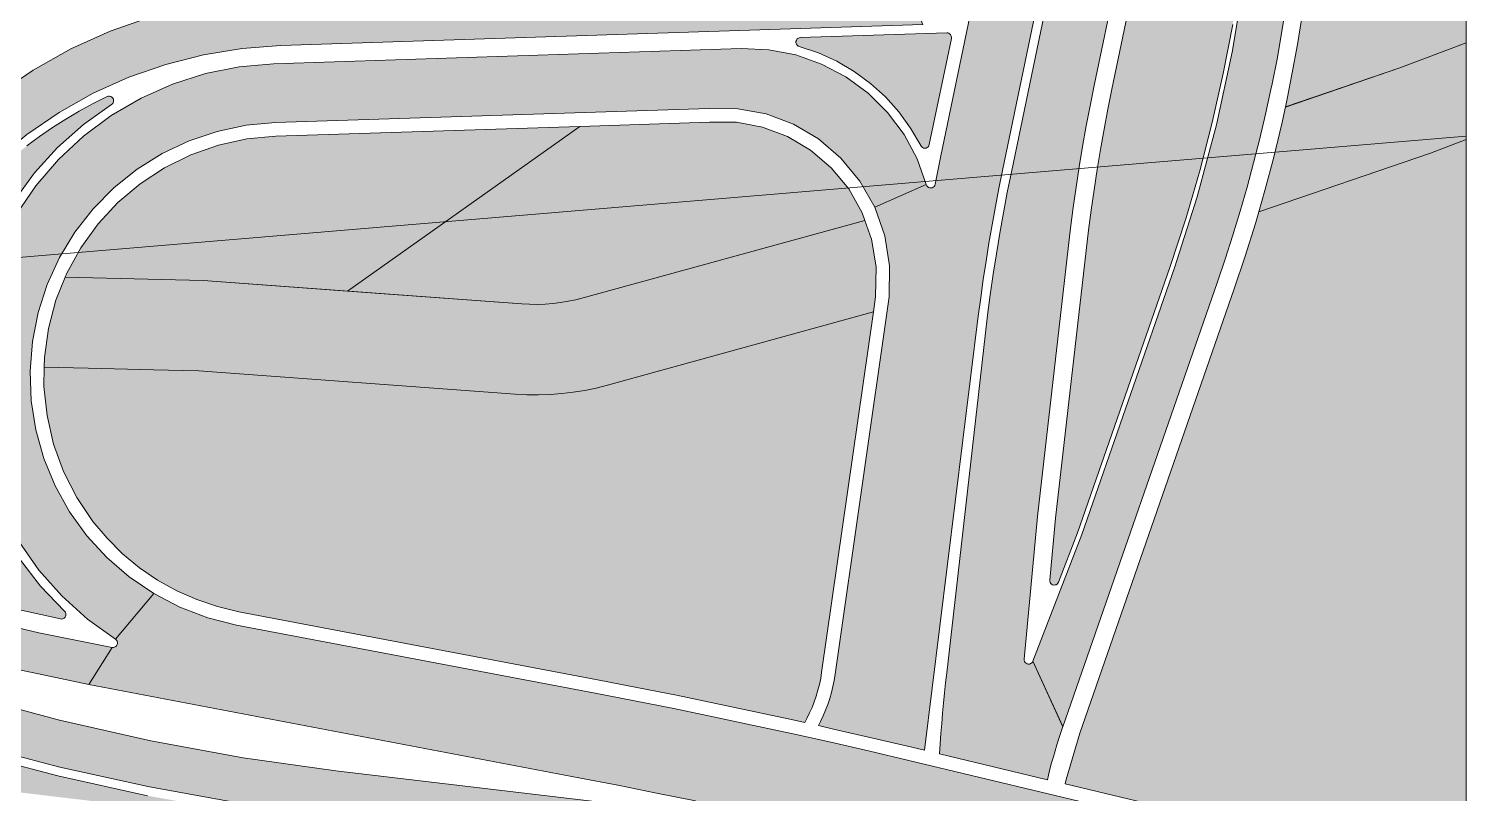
# Model space of a CAD drawing. Header units: metres. Extents: x 575893 to 576670, y 4390673 to 4391275.
# Drawn here: x 576498.7 to 576657.4, y 4391057.3 to 4391141.8 of the extents above; entities that cross this region are included whole.
import ezdxf

# ---------------------------------------------------------------- set-up
doc = ezdxf.new("R2010")
doc.units = ezdxf.units.M
for name, color, linetype, lineweight in [('HAT_HAVAI', 18, 'Continuous', 0), ('PL_KULTUREL_TESIS', 151, 'Continuous', 0), ('PL_PARK', 97, 'Continuous', 0), ('PL_PASIF_YESIL', 93, 'Continuous', 0), ('PL_SU_YUZEYI', 151, 'Continuous', 0), ('PL_TEKNIK_ALTYAPI', 9, 'Continuous', 0), ('PL_YOL', 18, 'Continuous', 0), ('R_KIR', 2, 'Continuous', 0)]:
    doc.layers.add(name, color=color, linetype=linetype, lineweight=lineweight)

msp = doc.modelspace()

# ---------------------------------------------------------------- hatches: boundary and pattern name
at = {"layer": 'PL_KULTUREL_TESIS'}
msp.add_hatch(color=256, dxfattribs=at).paths.add_polyline_path([(576657.38, 4391047.79), (576613.09, 4391058.38), (576613.21, 4391058.87), (576614.72, 4391063.99), (576631.77, 4391113.07), (576632.98, 4391116.66), (576634.1, 4391120.28), (576634.47, 4391121.55), (576653.45, 4391128.05), (576657.38, 4391129.54)])
at = {"layer": 'PL_PARK'}
for points in [[(576657.38, 4391140.24), (576650.05, 4391137.46), (576637.43, 4391133.13), (576637.64, 4391134.21), (576638.13, 4391136.73), (576638.77, 4391140.03), (576639.5, 4391144.65), (576643.01, 4391146.17), (576657.38, 4391150.74)], [(576328.48, 4391139.94), (576330.81, 4391139.71), (576338.13, 4391138.76), (576344.74, 4391137.69), (576351.26, 4391136.21), (576357.68, 4391134.31), (576363.97, 4391132.01), (576370.1, 4391129.32), (576376.05, 4391126.25), (576381.79, 4391122.81), (576387.3, 4391119.01), (576394.64, 4391113.59), (576393.67, 4391111.46), (576390.85, 4391107.49), (576388.09, 4391102.62), (576397.28, 4391098.08), (576398.16, 4391098.49), (576399.9, 4391101.57), (576401.13, 4391103.49), (576403.35, 4391107.17), (576410.42, 4391101.95), (576418.72, 4391096.09), (576427.24, 4391090.55), (576435.98, 4391085.36), (576444.91, 4391080.53), (576454.03, 4391076.05), (576463.33, 4391071.94), (576472.77, 4391068.2), (576482.36, 4391064.83), (576492.08, 4391061.86), (576501.9, 4391059.27), (576511.82, 4391057.07), (576521.83, 4391055.27), (576531.89, 4391053.87), (576561.18, 4391050.39), (576561.23, 4391050.38), (576561.27, 4391050.36), (576561.31, 4391050.33), (576561.35, 4391050.3), (576561.37, 4391050.26), (576561.39, 4391050.21), (576561.4, 4391050.16), (576561.4, 4391050.11), (576561.39, 4391050.06), (576561.37, 4391050.02), (576561.34, 4391049.98), (576561.3, 4391049.95), (576561.26, 4391049.92), (576561.22, 4391049.9), (576561.17, 4391049.89), (576561.12, 4391049.89), (576393.72, 4391069.81), (576389.74, 4391070.29), (576385.79, 4391070.82), (576381.84, 4391071.43), (576377.9, 4391072.09), (576373.98, 4391072.82), (576370.06, 4391073.61), (576366.16, 4391074.47), (576362.27, 4391075.38), (576332.35, 4391082.7), (576321.52, 4391085.35), (576318.9, 4391086.08), (576316.36, 4391086.99), (576313.89, 4391088.08), (576311.5, 4391089.34), (576309.21, 4391090.76), (576307.02, 4391092.34), (576304.95, 4391094.07), (576304.31, 4391094.69), (576302.01, 4391097.02), (576300.04, 4391099.63), (576298.41, 4391102.47), (576297.17, 4391105.49), (576296.31, 4391108.65), (576295.87, 4391111.89), (576295.85, 4391115.16), (576296.25, 4391118.4), (576297.05, 4391121.57), (576298.26, 4391124.61), (576299.85, 4391127.47), (576301.79, 4391130.1), (576304.05, 4391132.46), (576306.59, 4391134.52), (576309.37, 4391136.23), (576312.36, 4391137.57), (576314.58, 4391138.33), (576316.84, 4391138.95), (576319.13, 4391139.43), (576321.45, 4391139.77), (576323.79, 4391139.97), (576326.13, 4391140.02)]]:
    msp.add_hatch(color=256, dxfattribs=at).paths.add_polyline_path(points)
at = {"layer": 'PL_PASIF_YESIL'}
for points in [[(576633.13, 4391153.19), (576632.45, 4391147.71), (576631.6, 4391142.25), (576630.56, 4391136.82), (576629.35, 4391131.43), (576627.97, 4391126.08), (576626.41, 4391120.78), (576624.69, 4391115.53), (576614.47, 4391086.11), (576614.46, 4391086.1), (576612.37, 4391080.66), (576612.3, 4391080.55), (576612.21, 4391080.45), (576612.1, 4391080.38), (576611.98, 4391080.35), (576611.85, 4391080.34), (576611.72, 4391080.37), (576611.61, 4391080.43), (576611.51, 4391080.52), (576611.44, 4391080.63), (576611.41, 4391080.76), (576611.4, 4391080.89), (576612.04, 4391087.71), (576615.41, 4391117.29), (576615.68, 4391119.53), (576615.97, 4391121.76), (576616.29, 4391124), (576616.63, 4391126.23), (576617, 4391128.45), (576617.4, 4391130.68), (576617.82, 4391132.89), (576618.27, 4391135.1), (576621.02, 4391148.37), (576621.26, 4391149.28), (576621.6, 4391150.15), (576622.03, 4391150.97), (576622.55, 4391151.75), (576623.15, 4391152.47), (576623.83, 4391153.11), (576624.57, 4391153.68), (576625.37, 4391154.16), (576633.59, 4391158.2)], [(576600.15, 4391141.32), (576600.25, 4391141.28), (576600.35, 4391141.22), (576600.43, 4391141.15), (576600.49, 4391141.05), (576600.53, 4391140.95), (576600.55, 4391140.84), (576600.54, 4391140.72), (576598.1, 4391128.99), (576598.06, 4391128.86), (576597.98, 4391128.75), (576597.87, 4391128.67), (576597.75, 4391128.61), (576597.61, 4391128.6), (576597.48, 4391128.61), (576597.35, 4391128.67), (576597.25, 4391128.76), (576597.17, 4391128.87), (576596.05, 4391130.8), (576594.75, 4391132.6), (576593.26, 4391134.26), (576591.61, 4391135.75), (576589.82, 4391137.07), (576587.89, 4391138.19), (576585.87, 4391139.11), (576583.75, 4391139.82), (576583.63, 4391139.87), (576583.52, 4391139.97), (576583.44, 4391140.08), (576583.39, 4391140.22), (576583.39, 4391140.36), (576583.43, 4391140.5), (576583.5, 4391140.62), (576583.61, 4391140.71), (576583.73, 4391140.78), (576583.87, 4391140.8), (576600.03, 4391141.32)], [(576507.76, 4391134.3), (576507.88, 4391134.23), (576507.97, 4391134.13), (576508.04, 4391134.01), (576508.07, 4391133.88), (576508.07, 4391133.74), (576508.02, 4391133.61), (576507.95, 4391133.5), (576507.84, 4391133.41), (576504.74, 4391131.2), (576501.89, 4391128.67), (576499.32, 4391125.85), (576497.08, 4391122.76), (576495.18, 4391119.46), (576493.64, 4391115.97), (576493.25, 4391114.73), (576483.17, 4391115.32), (576495.84, 4391126.64), (576497.15, 4391127.77), (576498.5, 4391128.85), (576499.9, 4391129.89), (576501.32, 4391130.87), (576502.79, 4391131.81), (576504.28, 4391132.69), (576505.81, 4391133.51), (576507.36, 4391134.28), (576507.49, 4391134.33), (576507.63, 4391134.33)], [(576533.9, 4391112.81), (576517.95, 4391113.99), (576502.73, 4391114.35), (576502.91, 4391114.78), (576504.46, 4391117.6), (576506.35, 4391120.22), (576508.54, 4391122.58), (576511, 4391124.67), (576513.7, 4391126.43), (576516.59, 4391127.86), (576519.63, 4391128.93), (576522.78, 4391129.61), (576525.99, 4391129.92), (576559.52, 4391131)], [(576586.22, 4391070.69), (576586.12, 4391070.03), (576585.98, 4391069.37), (576585.82, 4391068.72), (576585.62, 4391068.08), (576585.41, 4391067.45), (576585.16, 4391066.82), (576584.89, 4391066.21), (576584.6, 4391065.61), (576584.35, 4391065.15), (576584.35, 4391065.15), (576583.22, 4391065.4), (576578.88, 4391066.34), (576574.54, 4391067.26), (576570.2, 4391068.16), (576565.84, 4391069.02), (576561.49, 4391069.86), (576521.9, 4391077.4), (576519.54, 4391077.96), (576517.25, 4391078.73), (576515.04, 4391079.71), (576512.92, 4391080.89), (576510.92, 4391082.25), (576509.06, 4391083.79), (576507.34, 4391085.5), (576505.78, 4391087.35), (576504, 4391090), (576502.54, 4391092.88), (576501.44, 4391095.91), (576500.72, 4391099.05), (576500.38, 4391102.26), (576500.41, 4391104.4), (576505.26, 4391104.29), (576512.46, 4391104.11), (576517.46, 4391103.99), (576552.4, 4391101.42), (576553.69, 4391101.36), (576554.97, 4391101.34), (576556.25, 4391101.39), (576557.53, 4391101.49), (576558.8, 4391101.64), (576560.07, 4391101.84), (576561.33, 4391102.1), (576562.57, 4391102.42), (576591.94, 4391110.5)], [(576475.96, 4391105.72), (576491.38, 4391104.82), (576491.38, 4391104.81), (576491.43, 4391101), (576491.9, 4391097.21), (576492.77, 4391093.5), (576494.03, 4391089.9), (576495.67, 4391086.46), (576497.67, 4391083.22), (576500, 4391080.2), (576502.65, 4391077.46), (576502.74, 4391077.35), (576502.79, 4391077.21), (576502.81, 4391077.07), (576502.78, 4391076.93), (576502.71, 4391076.8), (576502.61, 4391076.7), (576502.49, 4391076.63), (576502.35, 4391076.59), (576502.21, 4391076.6), (576495.7, 4391078.06), (576489.23, 4391079.69), (576482.82, 4391081.5), (576476.45, 4391083.48), (576470.14, 4391085.63), (576463.89, 4391087.96), (576457.71, 4391090.46), (576451.6, 4391093.12), (576451.48, 4391093.2), (576451.39, 4391093.3), (576451.33, 4391093.43), (576451.31, 4391093.57), (576451.33, 4391093.72), (576451.39, 4391093.85), (576451.48, 4391093.95), (576451.6, 4391094.03), (576451.74, 4391094.07), (576453.93, 4391094.47), (576456.1, 4391095.03), (576458.21, 4391095.74), (576460.27, 4391096.61), (576462.26, 4391097.63), (576464.17, 4391098.79), (576465.99, 4391100.09), (576467.71, 4391101.51), (576472.82, 4391106.07)]]:
    msp.add_hatch(color=256, dxfattribs=at).paths.add_polyline_path(points)
at = {"layer": 'PL_SU_YUZEYI'}
for points in [[(576657.38, 4391129.54), (576653.45, 4391128.05), (576634.47, 4391121.55), (576635.15, 4391123.92), (576636.13, 4391127.58), (576637.02, 4391131.27), (576637.43, 4391133.14), (576650.05, 4391137.46), (576657.38, 4391140.24)], [(576591.73, 4391118.54), (576592.23, 4391115.49), (576592.18, 4391112.19), (576591.94, 4391110.5), (576562.57, 4391102.42), (576561.33, 4391102.1), (576560.07, 4391101.84), (576558.8, 4391101.64), (576557.53, 4391101.49), (576556.25, 4391101.39), (576554.97, 4391101.34), (576553.69, 4391101.36), (576552.4, 4391101.42), (576517.46, 4391103.99), (576512.46, 4391104.11), (576505.26, 4391104.29), (576500.41, 4391104.4), (576500.43, 4391105.48), (576500.88, 4391108.67), (576501.7, 4391111.79), (576502.73, 4391114.35), (576517.95, 4391113.99), (576553.14, 4391111.4), (576553.99, 4391111.35), (576554.85, 4391111.34), (576555.7, 4391111.37), (576556.56, 4391111.44), (576557.4, 4391111.54), (576558.25, 4391111.68), (576559.09, 4391111.85), (576559.91, 4391112.06), (576591, 4391120.62)]]:
    msp.add_hatch(color=256, dxfattribs=at).paths.add_polyline_path(points)
at = {"layer": 'PL_TEKNIK_ALTYAPI'}
msp.add_hatch(color=256, dxfattribs=at).paths.add_polyline_path([(576576.82, 4391131.45), (576579.69, 4391130.92), (576582.45, 4391129.89), (576585.01, 4391128.38), (576587.29, 4391126.43), (576589.21, 4391124.1), (576590.7, 4391121.44), (576591, 4391120.62), (576559.91, 4391112.06), (576559.09, 4391111.85), (576558.25, 4391111.68), (576557.4, 4391111.54), (576556.56, 4391111.44), (576555.7, 4391111.37), (576554.85, 4391111.34), (576553.99, 4391111.35), (576553.14, 4391111.4), (576533.9, 4391112.81), (576559.52, 4391131), (576573.84, 4391131.47)])
at = {"layer": 'PL_YOL'}
for points in [[(576613.32, 4391239.68), (576613.63, 4391239.25), (576613.94, 4391238.82), (576614.26, 4391238.4), (576614.58, 4391237.98), (576614.91, 4391237.56), (576615.24, 4391237.15), (576615.58, 4391236.75), (576627.28, 4391222.93), (576628.35, 4391221.6), (576629.37, 4391220.22), (576630.32, 4391218.81), (576631.22, 4391217.35), (576632.04, 4391215.86), (576632.8, 4391214.33), (576633.5, 4391212.76), (576634.12, 4391211.17), (576634.72, 4391209.48), (576635.27, 4391207.78), (576635.78, 4391206.06), (576636.25, 4391204.33), (576636.67, 4391202.59), (576637.04, 4391200.84), (576637.38, 4391199.08), (576637.66, 4391197.31), (576638.61, 4391189.98), (576639.24, 4391182.61), (576639.56, 4391175.22), (576639.57, 4391167.82), (576639.26, 4391160.43), (576638.65, 4391153.06), (576637.72, 4391145.72), (576636.49, 4391138.43), (576635.95, 4391135.7), (576635.81, 4391135.06), (576635.22, 4391132.35), (576634.58, 4391129.66), (576633.9, 4391126.97), (576633.18, 4391124.3), (576632.42, 4391121.64), (576631.62, 4391118.99), (576630.77, 4391116.35), (576629.88, 4391113.73), (576612.85, 4391064.69), (576609.54, 4391071.93), (576614.93, 4391085.92), (576625.16, 4391115.37), (576627.67, 4391123.21), (576629.8, 4391131.16), (576631.55, 4391139.21), (576632.9, 4391147.33), (576633.87, 4391155.51), (576634.43, 4391163.73), (576634.6, 4391171.96), (576634.37, 4391180.19), (576633.74, 4391188.4), (576632.72, 4391196.57), (576632.45, 4391198.21), (576632.14, 4391199.85), (576631.79, 4391201.48), (576631.4, 4391203.09), (576630.97, 4391204.7), (576630.49, 4391206.3), (576629.98, 4391207.88), (576629.43, 4391209.45), (576628.88, 4391210.84), (576628.28, 4391212.2), (576627.62, 4391213.53), (576626.89, 4391214.83), (576626.12, 4391216.11), (576625.29, 4391217.34), (576624.4, 4391218.54), (576623.46, 4391219.7), (576611.58, 4391233.74), (576610.17, 4391235.51), (576613.02, 4391240.12)], [(576623.08, 4391219.37), (576624, 4391218.23), (576624.88, 4391217.05), (576625.7, 4391215.84), (576626.46, 4391214.58), (576626.92, 4391213.75), (576625.13, 4391209.74), (576622.96, 4391203.88), (576621.19, 4391197.89), (576619.83, 4391191.79), (576606.19, 4391126.14), (576605.79, 4391124.14), (576605.4, 4391122.14), (576605.04, 4391120.13), (576604.69, 4391118.11), (576604.37, 4391116.1), (576604.07, 4391114.08), (576603.78, 4391112.06), (576603.52, 4391110.03), (576597.56, 4391062.09), (576596.19, 4391062.42), (576591.87, 4391063.44), (576587.55, 4391064.43), (576585.87, 4391064.81), (576586.11, 4391065.27), (576586.4, 4391065.89), (576586.66, 4391066.52), (576586.9, 4391067.16), (576587.11, 4391067.81), (576587.3, 4391068.47), (576587.46, 4391069.13), (576587.6, 4391069.8), (576587.71, 4391070.48), (576593.69, 4391112.17), (576593.73, 4391115.6), (576593.19, 4391118.92), (576592.08, 4391122.07), (576597.77, 4391124.57), (576597.83, 4391124.44), (576597.91, 4391124.34), (576598.02, 4391124.26), (576598.14, 4391124.21), (576598.27, 4391124.2), (576598.41, 4391124.22), (576598.53, 4391124.28), (576598.63, 4391124.37), (576598.7, 4391124.48), (576598.75, 4391124.61), (576598.82, 4391124.98), (576598.89, 4391125.35), (576598.96, 4391125.72), (576599.04, 4391126.09), (576599.11, 4391126.46), (576599.19, 4391126.83), (576599.26, 4391127.2), (576599.34, 4391127.57), (576612.95, 4391193.1), (576614.41, 4391199.65), (576616.32, 4391206.09), (576618.65, 4391212.39), (576621.39, 4391218.52), (576622.32, 4391220.27)], [(576628.42, 4391210.64), (576628.96, 4391209.28), (576629.51, 4391207.72), (576630.02, 4391206.15), (576630.49, 4391204.57), (576630.92, 4391202.97), (576631.31, 4391201.36), (576631.43, 4391200.81), (576630.44, 4391197.6), (576628.82, 4391191.94), (576628.1, 4391189.37), (576627.41, 4391186.79), (576626.73, 4391184.21), (576626.08, 4391181.62), (576625.46, 4391179.02), (576624.86, 4391176.42), (576624.28, 4391173.82), (576623.72, 4391171.2), (576623.64, 4391170.83), (576623.29, 4391169.12), (576623.21, 4391167.86), (576623.48, 4391166.63), (576624.07, 4391165.51), (576624.96, 4391164.6), (576626.05, 4391163.98), (576627.28, 4391163.67), (576628.54, 4391163.72), (576629.74, 4391164.12), (576624, 4391153.99), (576623.03, 4391153.46), (576622.14, 4391152.83), (576621.33, 4391152.1), (576620.6, 4391151.28), (576619.97, 4391150.38), (576619.45, 4391149.41), (576619.05, 4391148.4), (576618.77, 4391147.34), (576616.31, 4391135.51), (576615.86, 4391133.28), (576615.43, 4391131.04), (576615.03, 4391128.79), (576614.66, 4391126.54), (576614.31, 4391124.29), (576613.99, 4391122.04), (576613.69, 4391119.77), (576613.42, 4391117.51), (576610.05, 4391087.92), (576608.58, 4391072.16), (576608.58, 4391072.03), (576608.62, 4391071.9), (576608.69, 4391071.79), (576608.79, 4391071.7), (576608.9, 4391071.64), (576609.03, 4391071.62), (576609.16, 4391071.62), (576609.29, 4391071.66), (576609.4, 4391071.73), (576609.49, 4391071.83), (576609.55, 4391071.95), (576612.85, 4391064.71), (576612.63, 4391064.05), (576612.41, 4391063.38), (576612.2, 4391062.71), (576611.99, 4391062.04), (576611.8, 4391061.37), (576611.61, 4391060.69), (576611.43, 4391060.01), (576611.26, 4391059.33), (576611.15, 4391058.84), (576599.22, 4391061.7), (576599.3, 4391062.82), (576599.38, 4391063.94), (576599.48, 4391065.06), (576599.57, 4391066.18), (576599.68, 4391067.3), (576599.79, 4391068.42), (576599.91, 4391069.54), (576600.03, 4391070.65), (576604.27, 4391107.85), (576604.54, 4391110.13), (576604.84, 4391112.4), (576605.16, 4391114.66), (576605.51, 4391116.93), (576605.89, 4391119.19), (576606.29, 4391121.44), (576606.72, 4391123.69), (576607.17, 4391125.94), (576616.87, 4391172.63), (576617.44, 4391175.3), (576618.03, 4391177.97), (576618.65, 4391180.63), (576619.29, 4391183.29), (576619.95, 4391185.94), (576620.64, 4391188.59), (576621.35, 4391191.23), (576622.09, 4391193.86), (576623.71, 4391199.52), (576624.85, 4391203.24), (576626.15, 4391206.9), (576627.61, 4391210.5), (576628.05, 4391211.47)], [(576331.36, 4391152.24), (576336.02, 4391151.53), (576340.63, 4391150.6), (576345.2, 4391149.45), (576349.71, 4391148.09), (576354.15, 4391146.52), (576358.51, 4391144.75), (576362.79, 4391142.77), (576366.96, 4391140.6), (576435.42, 4391102.89), (576427.86, 4391097.95), (576426.07, 4391099.02), (576426.01, 4391099.05), (576425.95, 4391099.06), (576425.88, 4391099.05), (576425.82, 4391099.03), (576425.77, 4391098.99), (576425.73, 4391098.94), (576425.7, 4391098.88), (576425.69, 4391098.82), (576425.7, 4391098.76), (576425.72, 4391098.7), (576425.75, 4391098.64), (576425.8, 4391098.6), (576426.49, 4391098.13), (576435.29, 4391092.69), (576444.31, 4391087.62), (576453.53, 4391082.93), (576462.93, 4391078.63), (576472.51, 4391074.71), (576482.24, 4391071.2), (576492.1, 4391068.1), (576502.09, 4391065.4), (576512.18, 4391063.12), (576522.35, 4391061.27), (576532.6, 4391059.83), (576568.32, 4391055.58), (576567.73, 4391050.62), (576532.01, 4391054.87), (576521.98, 4391056.26), (576512.02, 4391058.05), (576502.14, 4391060.24), (576492.35, 4391062.82), (576482.67, 4391065.78), (576473.12, 4391069.13), (576463.71, 4391072.86), (576454.46, 4391076.95), (576445.37, 4391081.42), (576436.47, 4391086.23), (576427.77, 4391091.4), (576419.28, 4391096.91), (576411.02, 4391102.76), (576387.89, 4391119.81), (576382.33, 4391123.65), (576376.53, 4391127.12), (576370.53, 4391130.23), (576364.34, 4391132.94), (576358, 4391135.26), (576351.52, 4391137.17), (576344.93, 4391138.67), (576338.26, 4391139.75), (576330.94, 4391140.7), (576331.36, 4391152.24)], [(576597.41, 4391142.24), (576526.54, 4391139.94), (576522.24, 4391139.61), (576517.99, 4391138.91), (576513.82, 4391137.84), (576509.75, 4391136.42), (576505.82, 4391134.65), (576502.06, 4391132.54), (576498.5, 4391130.11), (576495.17, 4391127.38), (576467.04, 4391102.26), (576462.98, 4391106.01), (576491.51, 4391131.48), (576495.21, 4391134.51), (576499.17, 4391137.21), (576503.34, 4391139.55), (576507.7, 4391141.53), (576512.22, 4391143.11), (576516.86, 4391144.29), (576521.59, 4391145.07), (576526.36, 4391145.44), (576594.21, 4391147.64), (576595.09, 4391147.75)], [(576580.38, 4391139.46), (576583.36, 4391138.89), (576586.22, 4391137.88), (576588.91, 4391136.47), (576591.35, 4391134.67), (576593.5, 4391132.53), (576595.32, 4391130.1), (576596.75, 4391127.42), (576597.77, 4391124.57), (576592.08, 4391122.07), (576590.45, 4391124.95), (576588.36, 4391127.49), (576585.88, 4391129.61), (576583.1, 4391131.25), (576580.09, 4391132.37), (576576.96, 4391132.95), (576573.82, 4391132.97), (576525.94, 4391131.41), (576522.69, 4391131.12), (576519.49, 4391130.44), (576516.39, 4391129.4), (576513.43, 4391128), (576510.66, 4391126.27), (576508.11, 4391124.23), (576505.81, 4391121.9), (576503.8, 4391119.32), (576502.1, 4391116.53), (576500.74, 4391113.55), (576499.74, 4391110.44), (576499.11, 4391107.23), (576498.86, 4391103.97), (576498.98, 4391100.7), (576499.49, 4391097.47), (576500.37, 4391094.32), (576501.61, 4391091.3), (576503.2, 4391088.44), (576505.11, 4391085.79), (576507.31, 4391083.37), (576509.79, 4391081.23), (576512.49, 4391079.39), (576508.27, 4391074.36), (576505.18, 4391076.58), (576502.35, 4391079.14), (576499.82, 4391081.99), (576497.63, 4391085.1), (576495.78, 4391088.43), (576494.32, 4391091.94), (576493.25, 4391095.6), (576492.59, 4391099.35), (576492.35, 4391103.15), (576492.53, 4391106.96), (576493.13, 4391110.72), (576494.14, 4391114.39), (576495.55, 4391117.93), (576497.34, 4391121.29), (576499.48, 4391124.44), (576501.97, 4391127.33), (576504.75, 4391129.92), (576507.81, 4391132.2), (576511.1, 4391134.12), (576514.57, 4391135.67), (576518.2, 4391136.83), (576521.94, 4391137.58), (576525.73, 4391137.91), (576577.35, 4391139.59)], [(576452.77, 4391090.41), (576460.38, 4391087.2), (576468.1, 4391084.24), (576475.91, 4391081.55), (576483.8, 4391079.12), (576491.77, 4391076.96), (576499.81, 4391075.07), (576507.91, 4391073.45), (576505.34, 4391069.35), (576495.2, 4391071.5), (576485.15, 4391074.06), (576475.22, 4391077.04), (576465.42, 4391080.43), (576455.76, 4391084.22), (576446.27, 4391088.41), (576445.27, 4391093.87)], [(576515.39, 4391077.88), (576518.45, 4391076.72), (576521.62, 4391075.92), (576561.21, 4391068.39), (576565.56, 4391067.55), (576569.9, 4391066.69), (576574.24, 4391065.79), (576578.57, 4391064.88), (576582.9, 4391063.94), (576587.22, 4391062.97), (576591.53, 4391061.98), (576595.84, 4391060.96), (576657.38, 4391046.25), (576657.38, 4391036.48), (576593.63, 4391051.72), (576589.38, 4391052.73), (576585.12, 4391053.7), (576580.85, 4391054.66), (576576.58, 4391055.59), (576572.3, 4391056.49), (576568.01, 4391057.37), (576563.73, 4391058.23), (576559.43, 4391059.06), (576505.34, 4391069.35), (576507.91, 4391073.45), (576508.05, 4391073.44), (576508.18, 4391073.47), (576508.3, 4391073.54), (576508.4, 4391073.64), (576508.47, 4391073.76), (576508.5, 4391073.89), (576508.49, 4391074.03), (576508.45, 4391074.16), (576508.38, 4391074.27), (576508.27, 4391074.36), (576512.49, 4391079.39)]]:
    msp.add_hatch(color=256, dxfattribs=at).paths.add_polyline_path(points)

# ---------------------------------------------------------------- linework, layer by layer
at = {"layer": 'HAT_HAVAI'}
msp.add_line((575893.03, 4391065.92, 186.6), (576657.38, 4391129.9, 146.74), dxfattribs=at)
at = {"layer": 'PL_KULTUREL_TESIS'}
msp.add_polyline3d([(576657.38, 4391047.79, 0), (576613.09, 4391058.38, 0), (576613.21, 4391058.87, 0), (576614.72, 4391063.99, 0), (576631.77, 4391113.07, 0), (576632.98, 4391116.66, 0), (576634.1, 4391120.28, 0), (576634.47, 4391121.55, 131.39), (576653.45, 4391128.05, 131.39), (576657.38, 4391129.54, 0), (576657.38, 4391047.79, 0)], close=True, dxfattribs=at)
at = {"layer": 'PL_PARK'}
msp.add_polyline3d([(576657.38, 4391140.24, 0), (576650.05, 4391137.46, 0), (576637.43, 4391133.13, 0), (576637.64, 4391134.21, 0), (576638.13, 4391136.73, 0), (576638.77, 4391140.03, 0), (576639.5, 4391144.65, 0), (576643.01, 4391146.17, 0), (576657.38, 4391150.74, 0), (576657.38, 4391140.24, 0)], close=True, dxfattribs=at)
msp.add_polyline3d([(576492.08, 4391061.86, 0), (576501.9, 4391059.27, 0), (576511.82, 4391057.07, 0)], dxfattribs=at)
at = {"layer": 'PL_PASIF_YESIL'}
for points in [[(576631.6, 4391142.25, 0), (576630.56, 4391136.82, 0), (576629.35, 4391131.43, 0), (576627.97, 4391126.08, 0), (576626.41, 4391120.78, 0), (576624.69, 4391115.53, 0), (576614.47, 4391086.11, 0), (576614.46, 4391086.1, 0), (576612.37, 4391080.66, 0), (576612.3, 4391080.55, 0), (576612.21, 4391080.45, 0), (576612.1, 4391080.38, 0), (576611.98, 4391080.35, 0), (576611.85, 4391080.34, 0), (576611.72, 4391080.37, 0), (576611.61, 4391080.43, 0), (576611.51, 4391080.52, 0), (576611.44, 4391080.63, 0), (576611.41, 4391080.76, 0), (576611.4, 4391080.89, 0), (576612.04, 4391087.71, 0), (576615.41, 4391117.29, 0), (576615.68, 4391119.53, 0), (576615.97, 4391121.76, 0), (576616.29, 4391124, 0), (576616.63, 4391126.23, 0), (576617, 4391128.45, 0), (576617.4, 4391130.68, 0), (576617.82, 4391132.89, 0), (576618.27, 4391135.1, 0), (576621.02, 4391148.37, 0)], [(576498.5, 4391128.85, 0), (576499.9, 4391129.89, 0), (576501.32, 4391130.87, 0), (576502.79, 4391131.81, 0), (576504.28, 4391132.69, 0), (576505.81, 4391133.51, 0), (576507.36, 4391134.28, 0), (576507.49, 4391134.33, 0), (576507.63, 4391134.33, 0), (576507.76, 4391134.3, 0), (576507.76, 4391134.3, 0), (576507.88, 4391134.23, 0), (576507.97, 4391134.13, 0), (576508.04, 4391134.01, 0), (576508.07, 4391133.88, 0), (576508.07, 4391133.74, 0), (576508.02, 4391133.61, 0), (576507.95, 4391133.5, 0), (576507.84, 4391133.41, 0), (576504.74, 4391131.2, 0), (576501.89, 4391128.67, 0), (576499.32, 4391125.85, 0), (576497.08, 4391122.76, 0)], [(576497.67, 4391083.22, 0), (576500, 4391080.2, 0), (576502.65, 4391077.46, 0), (576502.74, 4391077.35, 0), (576502.79, 4391077.21, 0), (576502.81, 4391077.07, 0), (576502.78, 4391076.93, 0), (576502.71, 4391076.8, 0), (576502.61, 4391076.7, 0), (576502.49, 4391076.63, 0), (576502.35, 4391076.59, 0), (576502.21, 4391076.6, 0), (576495.7, 4391078.06, 0)]]:
    msp.add_polyline3d(points, dxfattribs=at)
for points in [[(576600.15, 4391141.32, 0), (576600.25, 4391141.28, 0), (576600.35, 4391141.22, 0), (576600.43, 4391141.15, 0), (576600.49, 4391141.05, 0), (576600.53, 4391140.95, 0), (576600.55, 4391140.84, 0), (576600.54, 4391140.72, 0), (576598.1, 4391128.99, 0), (576598.06, 4391128.86, 0), (576597.98, 4391128.75, 0), (576597.87, 4391128.67, 0), (576597.75, 4391128.61, 0), (576597.61, 4391128.6, 0), (576597.48, 4391128.61, 0), (576597.35, 4391128.67, 0), (576597.25, 4391128.76, 0), (576597.17, 4391128.87, 0), (576596.05, 4391130.8, 0), (576594.75, 4391132.6, 0), (576593.26, 4391134.26, 0), (576591.61, 4391135.75, 0), (576589.82, 4391137.07, 0), (576587.89, 4391138.19, 0), (576585.87, 4391139.11, 0), (576583.75, 4391139.82, 0), (576583.63, 4391139.87, 0), (576583.52, 4391139.97, 0), (576583.44, 4391140.08, 0), (576583.39, 4391140.22, 0), (576583.39, 4391140.36, 0), (576583.43, 4391140.5, 0), (576583.5, 4391140.62, 0), (576583.61, 4391140.71, 0), (576583.73, 4391140.78, 0), (576583.87, 4391140.8, 0), (576600.03, 4391141.32, 0), (576600.15, 4391141.32, 0)], [(576533.9, 4391112.81, 137.65), (576517.95, 4391113.99, 0), (576502.73, 4391114.35, 0), (576502.91, 4391114.78, 0), (576504.46, 4391117.6, 0), (576506.35, 4391120.22, 0), (576508.54, 4391122.58, 0), (576511, 4391124.67, 0), (576513.7, 4391126.43, 0), (576516.59, 4391127.86, 0), (576519.63, 4391128.93, 0), (576522.78, 4391129.61, 0), (576525.99, 4391129.92, 0), (576559.52, 4391131, 138.38), (576533.9, 4391112.81, 137.65)], [(576586.22, 4391070.69, 0), (576586.12, 4391070.03, 0), (576585.98, 4391069.37, 0), (576585.82, 4391068.72, 0), (576585.62, 4391068.08, 0), (576585.41, 4391067.45, 0), (576585.16, 4391066.82, 0), (576584.89, 4391066.21, 0), (576584.6, 4391065.61, 0), (576584.35, 4391065.15, 0), (576584.35, 4391065.15, 0), (576583.22, 4391065.4, 0), (576578.88, 4391066.34, 0), (576574.54, 4391067.26, 0), (576570.2, 4391068.16, 0), (576565.84, 4391069.02, 0), (576561.49, 4391069.86, 0), (576521.9, 4391077.4, 0), (576519.54, 4391077.96, 0), (576517.25, 4391078.73, 0), (576515.04, 4391079.71, 0), (576512.92, 4391080.89, 0), (576510.92, 4391082.25, 0), (576509.06, 4391083.79, 0), (576507.34, 4391085.5, 0), (576505.78, 4391087.35, 0), (576504, 4391090, 0), (576502.54, 4391092.88, 0), (576501.44, 4391095.91, 0), (576500.72, 4391099.05, 0), (576500.38, 4391102.26, 0), (576500.41, 4391104.4, 0), (576505.26, 4391104.29, 0), (576512.46, 4391104.11, 0), (576517.46, 4391103.99, 0), (576552.4, 4391101.42, 0), (576553.69, 4391101.36, 0), (576554.97, 4391101.34, 0), (576556.25, 4391101.39, 0), (576557.53, 4391101.49, 0), (576558.8, 4391101.64, 0), (576560.07, 4391101.84, 0), (576561.33, 4391102.1, 0), (576562.57, 4391102.42, 0), (576591.94, 4391110.5, 0), (576586.22, 4391070.69, 0)]]:
    msp.add_polyline3d(points, close=True, dxfattribs=at)
at = {"layer": 'PL_SU_YUZEYI'}
for points in [[(576657.38, 4391129.54, 0), (576653.45, 4391128.05, 0), (576634.47, 4391121.55, 0), (576635.15, 4391123.92, 0), (576636.13, 4391127.58, 0), (576637.02, 4391131.27, 0), (576637.43, 4391133.14, 0), (576650.05, 4391137.46, 0), (576657.38, 4391140.24, 0), (576657.38, 4391129.54, 0)], [(576591.73, 4391118.54, 0), (576592.23, 4391115.49, 0), (576592.18, 4391112.19, 0), (576591.94, 4391110.5, 0), (576562.57, 4391102.42, 0), (576561.33, 4391102.1, 0), (576560.07, 4391101.84, 0), (576558.8, 4391101.64, 0), (576557.53, 4391101.49, 0), (576556.25, 4391101.39, 0), (576554.97, 4391101.34, 0), (576553.69, 4391101.36, 0), (576552.4, 4391101.42, 0), (576517.46, 4391103.99, 0), (576512.46, 4391104.11, 0), (576505.26, 4391104.29, 0), (576500.41, 4391104.4, 0), (576500.43, 4391105.48, 0), (576500.88, 4391108.67, 0), (576501.7, 4391111.79, 0), (576502.73, 4391114.35, 0), (576517.95, 4391113.99, 0), (576553.14, 4391111.4, 0), (576553.99, 4391111.35, 0), (576554.85, 4391111.34, 0), (576555.7, 4391111.37, 0), (576556.56, 4391111.44, 0), (576557.4, 4391111.54, 0), (576558.25, 4391111.68, 0), (576559.09, 4391111.85, 0), (576559.91, 4391112.06, 0), (576591, 4391120.62, 0), (576591.73, 4391118.54, 0)]]:
    msp.add_polyline3d(points, close=True, dxfattribs=at)
at = {"layer": 'PL_TEKNIK_ALTYAPI'}
msp.add_polyline3d([(576576.82, 4391131.45, 0), (576579.69, 4391130.92, 0), (576582.45, 4391129.89, 0), (576585.01, 4391128.38, 0), (576587.29, 4391126.43, 0), (576589.21, 4391124.1, 0), (576590.7, 4391121.44, 0), (576591, 4391120.62, 0), (576559.91, 4391112.06, 0), (576559.09, 4391111.85, 0), (576558.25, 4391111.68, 0), (576557.4, 4391111.54, 0), (576556.56, 4391111.44, 0), (576555.7, 4391111.37, 0), (576554.85, 4391111.34, 0), (576553.99, 4391111.35, 0), (576553.14, 4391111.4, 0), (576533.9, 4391112.81, 137.65), (576559.52, 4391131, 138.38), (576573.84, 4391131.47, 0), (576576.82, 4391131.45, 0)], close=True, dxfattribs=at)
at = {"layer": 'PL_YOL'}
for points in [[(576619.83, 4391191.79, 0), (576606.19, 4391126.14, 0), (576605.79, 4391124.14, 0), (576605.4, 4391122.14, 0), (576605.04, 4391120.13, 0), (576604.69, 4391118.11, 0), (576604.37, 4391116.1, 0), (576604.07, 4391114.08, 0), (576603.78, 4391112.06, 0), (576603.52, 4391110.03, 0), (576597.56, 4391062.09, 0), (576596.19, 4391062.42, 0), (576591.87, 4391063.44, 0), (576587.55, 4391064.43, 0), (576585.87, 4391064.81, 0), (576586.11, 4391065.27, 0), (576586.4, 4391065.89, 0), (576586.66, 4391066.52, 0), (576586.9, 4391067.16, 0), (576587.11, 4391067.81, 0), (576587.3, 4391068.47, 0), (576587.46, 4391069.13, 0), (576587.6, 4391069.8, 0), (576587.71, 4391070.48, 0), (576593.69, 4391112.17, 0), (576593.73, 4391115.6, 0), (576593.19, 4391118.92, 0), (576592.08, 4391122.07, 0), (576597.77, 4391124.57, 0), (576597.83, 4391124.44, 0), (576597.91, 4391124.34, 0), (576598.02, 4391124.26, 0), (576598.14, 4391124.21, 0), (576598.27, 4391124.2, 0), (576598.41, 4391124.22, 0), (576598.53, 4391124.28, 0), (576598.63, 4391124.37, 0), (576598.7, 4391124.48, 0), (576598.75, 4391124.61, 0), (576598.82, 4391124.98, 0), (576598.89, 4391125.35, 0), (576598.96, 4391125.72, 0), (576599.04, 4391126.09, 0), (576599.11, 4391126.46, 0), (576599.19, 4391126.83, 0), (576599.26, 4391127.2, 0), (576599.34, 4391127.57, 0), (576612.95, 4391193.1, 0)], [(576618.77, 4391147.34, 0), (576616.31, 4391135.51, 0), (576615.86, 4391133.28, 0), (576615.43, 4391131.04, 0), (576615.03, 4391128.79, 0), (576614.66, 4391126.54, 0), (576614.31, 4391124.29, 0), (576613.99, 4391122.04, 0), (576613.69, 4391119.77, 0), (576613.42, 4391117.51, 0), (576610.05, 4391087.92, 0), (576608.58, 4391072.16, 0), (576608.58, 4391072.03, 0), (576608.62, 4391071.9, 0), (576608.69, 4391071.79, 0), (576608.79, 4391071.7, 0), (576608.9, 4391071.64, 0), (576609.03, 4391071.62, 0), (576609.16, 4391071.62, 0), (576609.29, 4391071.66, 0), (576609.4, 4391071.73, 0), (576609.49, 4391071.83, 0), (576609.55, 4391071.95, 0), (576612.85, 4391064.71, 0), (576612.63, 4391064.05, 0), (576612.41, 4391063.38, 0), (576612.2, 4391062.71, 0), (576611.99, 4391062.04, 0), (576611.8, 4391061.37, 0), (576611.61, 4391060.69, 0), (576611.43, 4391060.01, 0), (576611.26, 4391059.33, 0), (576611.15, 4391058.84, 0), (576599.22, 4391061.7, 0), (576599.3, 4391062.82, 0), (576599.38, 4391063.94, 0), (576599.48, 4391065.06, 0), (576599.57, 4391066.18, 0), (576599.68, 4391067.3, 0), (576599.79, 4391068.42, 0), (576599.91, 4391069.54, 0), (576600.03, 4391070.65, 0), (576604.27, 4391107.85, 0), (576604.54, 4391110.13, 0), (576604.84, 4391112.4, 0), (576605.16, 4391114.66, 0), (576605.51, 4391116.93, 0), (576605.89, 4391119.19, 0), (576606.29, 4391121.44, 0), (576606.72, 4391123.69, 0), (576607.17, 4391125.94, 0), (576616.87, 4391172.63, 0)], [(576637.72, 4391145.72, 0), (576636.49, 4391138.43, 0), (576635.95, 4391135.7, 0), (576635.81, 4391135.06, 0), (576635.22, 4391132.35, 0), (576634.58, 4391129.66, 0), (576633.9, 4391126.97, 0), (576633.18, 4391124.3, 0), (576632.42, 4391121.64, 0), (576631.62, 4391118.99, 0), (576630.77, 4391116.35, 0), (576629.88, 4391113.73, 0), (576612.85, 4391064.69, 0), (576609.54, 4391071.93, 0), (576614.93, 4391085.92, 0), (576625.16, 4391115.37, 0), (576627.67, 4391123.21, 0), (576629.8, 4391131.16, 0), (576631.55, 4391139.21, 0), (576632.9, 4391147.33, 0)], [(576497.34, 4391121.29, 0), (576499.48, 4391124.44, 0), (576501.97, 4391127.33, 0), (576504.75, 4391129.92, 0), (576507.81, 4391132.2, 0), (576511.1, 4391134.12, 0), (576514.57, 4391135.67, 0), (576518.2, 4391136.83, 0), (576521.94, 4391137.58, 0), (576525.73, 4391137.91, 0), (576577.35, 4391139.59, 0), (576580.38, 4391139.46, 0), (576580.38, 4391139.46, 0), (576583.36, 4391138.89, 0), (576586.22, 4391137.88, 0), (576588.91, 4391136.47, 0), (576591.35, 4391134.67, 0), (576593.5, 4391132.53, 0), (576595.32, 4391130.1, 0), (576596.75, 4391127.42, 0), (576597.77, 4391124.57, 0), (576592.08, 4391122.07, 0), (576590.45, 4391124.95, 0), (576588.36, 4391127.49, 0), (576585.88, 4391129.61, 0), (576583.1, 4391131.25, 0), (576580.09, 4391132.37, 0), (576576.96, 4391132.95, 0), (576573.82, 4391132.97, 0), (576525.94, 4391131.41, 0), (576522.69, 4391131.12, 0), (576519.49, 4391130.44, 0), (576516.39, 4391129.4, 0), (576513.43, 4391128, 0), (576510.66, 4391126.27, 0), (576508.11, 4391124.23, 0), (576505.81, 4391121.9, 0), (576503.8, 4391119.32, 0), (576502.1, 4391116.53, 0), (576500.74, 4391113.55, 0), (576499.74, 4391110.44, 0), (576499.11, 4391107.23, 0), (576498.86, 4391103.97, 0), (576498.98, 4391100.7, 0), (576499.49, 4391097.47, 0), (576500.37, 4391094.32, 0), (576501.61, 4391091.3, 0), (576503.2, 4391088.44, 0), (576505.11, 4391085.79, 0), (576507.31, 4391083.37, 0), (576509.79, 4391081.23, 0), (576512.49, 4391079.39, 0), (576508.27, 4391074.36, 0), (576505.18, 4391076.58, 0), (576502.35, 4391079.14, 0), (576499.82, 4391081.99, 0), (576497.63, 4391085.1, 0)], [(576521.98, 4391056.26, 0), (576512.02, 4391058.05, 0), (576502.14, 4391060.24, 0), (576492.35, 4391062.82, 0), (576482.67, 4391065.78, 0), (576473.12, 4391069.13, 0), (576463.71, 4391072.86, 0), (576454.46, 4391076.95, 0), (576445.37, 4391081.42, 0), (576436.47, 4391086.23, 0), (576427.77, 4391091.4, 0), (576419.28, 4391096.91, 0), (576411.02, 4391102.76, 0), (576387.89, 4391119.81, 0), (576382.33, 4391123.65, 0), (576376.53, 4391127.12, 0), (576370.53, 4391130.23, 0), (576364.34, 4391132.94, 0), (576358, 4391135.26, 0)], [(576572.3, 4391056.49, 0), (576568.01, 4391057.37, 0), (576563.73, 4391058.23, 0), (576559.43, 4391059.06, 0), (576505.34, 4391069.35, 0), (576507.91, 4391073.45, 0), (576508.05, 4391073.44, 0), (576508.18, 4391073.47, 0), (576508.3, 4391073.54, 0), (576508.4, 4391073.64, 0), (576508.47, 4391073.76, 0), (576508.5, 4391073.89, 0), (576508.49, 4391074.03, 0), (576508.45, 4391074.16, 0), (576508.38, 4391074.27, 0), (576508.27, 4391074.36, 0), (576512.49, 4391079.39, 0), (576515.39, 4391077.88, 0), (576515.39, 4391077.88, 0), (576518.45, 4391076.72, 0), (576521.62, 4391075.92, 0), (576561.21, 4391068.39, 0), (576565.56, 4391067.55, 0), (576569.9, 4391066.69, 0), (576574.24, 4391065.79, 0), (576578.57, 4391064.88, 0), (576582.9, 4391063.94, 0), (576587.22, 4391062.97, 0), (576591.53, 4391061.98, 0), (576595.84, 4391060.96, 0), (576657.38, 4391046.25, 0)], [(576492.1, 4391068.1, 0), (576502.09, 4391065.4, 0), (576512.18, 4391063.12, 0), (576522.35, 4391061.27, 0), (576532.6, 4391059.83, 0), (576568.32, 4391055.58, 0)]]:
    msp.add_polyline3d(points, dxfattribs=at)
for points in [[(576597.41, 4391142.24, 0), (576526.54, 4391139.94, 0), (576522.24, 4391139.61, 0), (576517.99, 4391138.91, 0), (576513.82, 4391137.84, 0), (576509.75, 4391136.42, 0), (576505.82, 4391134.65, 0), (576502.06, 4391132.54, 0), (576498.5, 4391130.11, 0), (576495.17, 4391127.38, 0), (576467.04, 4391102.26, 0), (576462.98, 4391106.01, 0), (576491.51, 4391131.48, 0), (576495.21, 4391134.51, 0), (576499.17, 4391137.21, 0), (576503.34, 4391139.55, 0), (576507.7, 4391141.53, 0), (576512.22, 4391143.11, 0), (576516.86, 4391144.29, 0), (576521.59, 4391145.07, 0), (576526.36, 4391145.44, 0), (576594.21, 4391147.64, 0), (576595.09, 4391147.75, 0), (576597.41, 4391142.24, 0)], [(576452.77, 4391090.41, 0), (576460.38, 4391087.2, 0), (576468.1, 4391084.24, 0), (576475.91, 4391081.55, 0), (576483.8, 4391079.12, 0), (576491.77, 4391076.96, 0), (576499.81, 4391075.07, 0), (576507.91, 4391073.45, 0), (576505.34, 4391069.35, 0), (576495.2, 4391071.5, 0), (576485.15, 4391074.06, 0), (576475.22, 4391077.04, 0), (576465.42, 4391080.43, 0), (576455.76, 4391084.22, 0), (576446.27, 4391088.41, 0), (576445.27, 4391093.87, 0), (576452.77, 4391090.41, 0)]]:
    msp.add_polyline3d(points, close=True, dxfattribs=at)
at = {"layer": 'R_KIR'}
msp.add_line((576657.38, 4391272.62), (576657.38, 4390672.62), dxfattribs=at)

doc.saveas('drawing.dxf')
